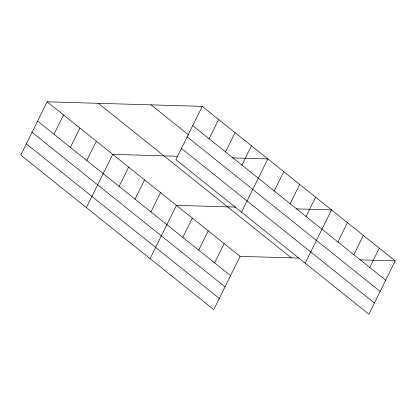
<?xml version="1.0" encoding="UTF-8"?>
<svg xmlns="http://www.w3.org/2000/svg" width="416" height="416" viewBox="0 0 416 416"><rect width="100%" height="100%" fill="white"/><g stroke="black" fill="none" stroke-linecap="round" stroke-linejoin="round"><path stroke-width="0.62" d="M202.244 106.366L175.911 159.645L368.867 314.184L395.2 260.905L202.244 106.366L47.133 101.816L20.8 155.095L213.756 309.634L240.089 256.355L298.808 258.081M53.997 134.248L63.534 114.951M70.398 147.384L79.934 128.086M86.798 160.519L96.335 141.222M86.403 207.636L112.736 154.357L177.736 156.265M119.116 186.404L128.653 167.107M135.039 199.155L144.576 179.858M150.956 211.905L160.493 192.608M209.108 138.798L218.644 119.501M150.082 258.638L176.41 205.358L235.763 207.1M182.796 237.406L192.332 218.109M225.508 151.934L235.045 132.636M198.713 250.156L208.25 230.859M241.909 165.069L251.446 145.772M214.63 262.902L224.167 243.604M241.519 212.186L267.847 158.912L232.461 157.872M274.232 190.954L283.769 171.657M290.15 203.705L299.686 184.408M306.067 216.455L315.604 197.158M305.193 263.188L331.526 209.908L296.135 208.868M337.906 241.956L347.443 222.659M353.824 254.706L363.36 235.409M369.746 267.457L379.283 248.16M359.809 259.87L395.2 260.905M192.707 125.663L385.663 280.202M151.055 104.863L188.828 135.117M187.164 136.874L380.12 291.418M181.454 148.429L374.41 302.973M98.316 103.319L291.273 257.858M47.133 101.816L240.089 256.355M37.596 121.113L230.552 275.652M32.053 132.324L225.009 286.868M26.343 143.879L219.3 298.423"/></g></svg>
